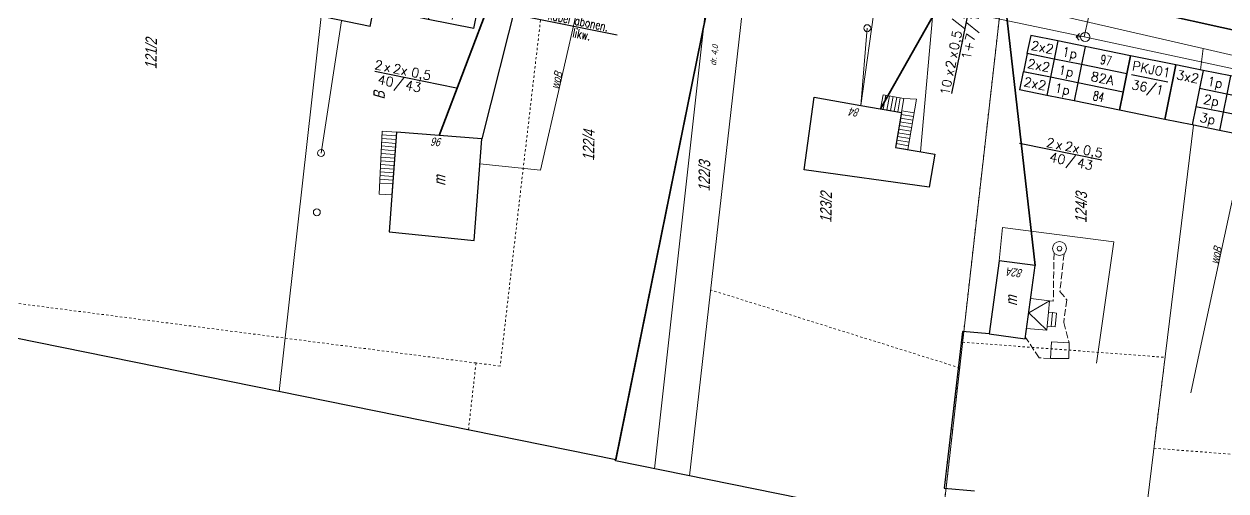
# Model space of a CAD drawing. Header units: millimetres. Extents: x 4848043 to 9699780, y 5827542 to 11659147.
# Drawn here: x 4849684.4 to 4849943.8, y 5829404.8 to 5829505.6 of the extents above; entities that cross this region are included whole.
import ezdxf
from ezdxf.enums import TextEntityAlignment as Align
from ezdxf.lldxf.tags import DXFTag

# ---------------------------------------------------------------- set-up
doc = ezdxf.new("R2010")
doc.units = ezdxf.units.MM
doc.header["$MEASUREMENT"] = 0
for name, pattern in [('0', [0]), ('BTO', [0]), ('GUZ', [1, 0.5, -0.5]), ('KOC', [2, 1.5, -0.5]), ('KOJ', [0]), ('SCH', [0]), ('UPW', [0])]:
    doc.linetypes.add(name, pattern=pattern)
doc.layers.get('0').update_dxf_attribs({"lineweight": 18})
for name, color, linetype, lineweight in [('EADTD_T_0', 7, '0', 18), ('EBTPO_L_6', 9, '0', 18), ('EBUOA_T_1', 251, '0', 25), ('EBUPP_L_3', 6, '0', 25), ('EDZPD_L_0', 251, '0', 18), ('EDZTD_T_0', 7, '0', 25), ('EUZOU_T_0', 251, '0', 18), ('EUZOU_T_2', 7, '0', 18), ('EUZPU_L_4', 251, 'GUZ', 18), ('SDRPK_L_0', 7, '0', 35), ('SDRPK_L_2', 251, 'KOC', 18), ('TES kable napow. proj.', 241, 'LIN_NAPOW_PROJ', 35), ('UKKPA_T_4', 251, '0', 18), ('UKKPOR_L_0', 36, '0', 18), ('UWWOO_T_0', 251, '0', 18), ('UWWPA_T_0', 251, '0', 18), ('UWWPO_L_0', 162, 'UPW', 18)]:
    doc.layers.add(name, color=color, linetype=linetype, lineweight=lineweight)
doc.layers.add('Kanaliza', color=36, linetype='DASHEDX2', lineweight=18, plot=False)
doc.layers.add('RYS layout', color=7, linetype='Continuous', lineweight=30, plot=False)
for name, color, linetype in [('SZOPO_L_0', 251, 'BGS'), ('TES kable napow. likw.', 9, 'LIN_NAPOW_LIKW'), ('TES opisy kabli abon.', 30, 'Continuous'), ('TES opisy kabli rozdz.', 30, 'Continuous'), ('TES rury', 6, 'Continuous'), ('TES słup. PD', 6, 'Continuous')]:
    doc.layers.add(name, color=color, linetype=linetype)
doc.styles.add('SIMPLEX', font='simplex.shx', dxfattribs={"width": 0.8, "height": 1.5})
doc.styles.add('Simplex2', font='simplex.shx', dxfattribs={"width": 0.7})
doc.styles.get("Standard").update_dxf_attribs({"font": 'txt', "width": 0.8, "oblique": 15})
doc.linetypes.add('BGS', pattern='A,2.5,[133,ltypeshp.shx,S=0.2,R=0,X=0,Y=0],2.5', length=5)
tags = doc.linetypes.add('DASHEDX2', pattern=[38.1, 25.4, -12.7]).pattern_tags.tags
tags[6:7] = [DXFTag(74, 4), DXFTag(75, 0), DXFTag(340, '0'), DXFTag(46, 1.0), DXFTag(50, 0.0), DXFTag(44, 0.0), DXFTag(45, 0.0)]
tags[4:5] = [DXFTag(74, 4), DXFTag(75, 0), DXFTag(340, '0'), DXFTag(46, 1.0), DXFTag(50, 0.0), DXFTag(44, 0.0), DXFTag(45, 0.0)]
doc.linetypes.add('LIN_NAPOW_LIKW', pattern='A,0.0001,[131,ltypeshp.shx,S=0.1,R=20,X=0.34023,Y=-0.12817],-0.1,[131,ltypeshp.shx,S=0.1,R=200,X=0.35977,Y=0.12817],-0.3,[135,l_napow.shx,S=0.1,R=0,X=-0.4,Y=0],-0.2,[135,l_napow.shx,S=0.1,R=180,X=0.2,Y=0],-0.2', length=0.8001)
doc.linetypes.add('LIN_NAPOW_PROJ', pattern='A,0.0001,-0.4,[136,l_napow.shx,S=0.1,R=0,X=-0.4,Y=0],-0.2,[137,l_napow.shx,S=0.1,R=0,X=-0.2,Y=0],-0.2', length=0.8001)

# ---------------------------------------------------------------- blocks, each defined once
blk = doc.blocks.new('UKK')
at = {"color": 0}
blk.add_circle((0, 0), 0.375, dxfattribs=at)
blk = doc.blocks.new('HYP')
at = {"color": 0}
for p, q in [((0, 1), (-0.35355, 0.64645)), ((0, 0.5), (0, 1)), ((0, 1), (0.35355, 0.64645))]:
    blk.add_line(p, q, dxfattribs=at)
blk.add_circle((0, 0), 0.5, dxfattribs=at)
blk = doc.blocks.new('STD')
at = {"color": 0}
for radius in [0.75, 0.25]:
    blk.add_circle((0, 0), radius, dxfattribs=at)
blk = doc.blocks.new('KB-IWP')
at = {"style": 'SIMPLEX'}
for p in [(-1.22, 0.25), (0.64, 0.25)]:
    blk.add_text('x', height=1, dxfattribs=at).set_placement(p, align=Align.RIGHT)
at = {"style": 'SIMPLEX', "flags": 1}
blk.add_attdef('TYP-KAB', text='', height=0.5, dxfattribs=at).set_placement((-6.02, 0.25), align=Align.RIGHT)
at = {"style": 'SIMPLEX'}
for tag, p in [('POJ-KAB', (-2.13, 0.25)), ('DL-KAB', (-0.62, -1.25))]:
    blk.add_attdef(tag, text='', height=1, dxfattribs=at).set_placement(p, align=Align.RIGHT)
for tag, p in [('KONS-KAB', (-0.52, 0.25)), ('SR-ZYL', (2.12, 0.25)), ('SEP', (-0.02, -1.25))]:
    blk.add_attdef(tag, text='', height=1, dxfattribs=at).set_placement(p, align=Align.CENTER)
at = {"style": 'SIMPLEX', "flags": 1}
blk.add_attdef('REJ-SZAF', (6.39, 0.25), '', height=0.5, dxfattribs=at)
at = {"style": 'SIMPLEX'}
blk.add_attdef('DL-MON', (0.7, -1.25), '', height=1, dxfattribs=at)
blk = doc.blocks.new('*U135')
for p, q in [((10, 0), (0, 0)), ((0, 0), (0, -4)), ((10, -4), (10, 0)), ((0, -4), (0, -8)), ((9, -4), (1, -4)), ((10, -8), (10, -4)), ((0, -8), (0, -12)), ((10, -12), (10, -8)), ((10, -12), (0, -12))]:
    blk.add_line(p, q)
at = {"style": 'SIMPLEX'}
for tag, p in [('SZAFA', (5, -2)), ('PUNKT', (5, -6))]:
    blk.add_attdef(tag, text='', height=2, dxfattribs=at).set_placement(p, align=Align.MIDDLE_CENTER)
blk = doc.blocks.new('*U136')
for p, q in [((6, 0), (0, 0)), ((0, 0), (0, -4)), ((6, 0), (6, -4)), ((12, 0), (6, 0)), ((22, 0), (12, 0)), ((12, 0), (12, -4)), ((22, -4), (22, 0)), ((6, -4), (0, -4)), ((12, -4), (6, -4)), ((22, -4), (12, -4))]:
    blk.add_line(p, q)
at = {"style": 'SIMPLEX'}
for s, p in [('2x2', (3, -2)), ('1p', (9, -2))]:
    blk.add_text(s, height=2, dxfattribs=at).set_placement(p, align=Align.MIDDLE_CENTER)
blk.add_attdef('PARA1', text='', height=2, dxfattribs=at).set_placement((17, -2), align=Align.MIDDLE_CENTER)
blk = doc.blocks.new('KB-RZP')
at = {"style": 'SIMPLEX'}
for s, p in [('/', (0.5, 0.39)), ('x', (-4.75, 0.25)), ('x', (-2.78, 0.25))]:
    blk.add_text(s, height=1, dxfattribs=at).set_placement(p)
at = {"style": 'SIMPLEX', "flags": 1}
blk.add_attdef('TYP-KAB', text='', height=0.5, dxfattribs=at).set_placement((-8.41, 0.25), align=Align.RIGHT)
at = {"style": 'SIMPLEX'}
for tag, p in [('POJ-KAB', (-5.16, 0.25)), ('DL-KAB', (0.19, -1.25))]:
    blk.add_attdef(tag, text='', height=1, dxfattribs=at).set_placement(p, align=Align.RIGHT)
for tag, p in [('KONS-KAB', (-3.5, 0.25)), ('SR-ZYL', (-0.85, 0.25)), ('SEP', (0.84, -1.25))]:
    blk.add_attdef(tag, text='', height=1, dxfattribs=at).set_placement(p, align=Align.CENTER)
for tag, p in [('NR-KAB', (1.5, 0.25)), ('DL-MON', (1.5, -1.25))]:
    blk.add_attdef(tag, p, '', height=1, dxfattribs=at)
at = {"style": 'SIMPLEX', "flags": 1}
blk.add_attdef('REJ-SZAF', (7.64, 0.25), '', height=0.5, dxfattribs=at)
blk = doc.blocks.new('*U125')
for p, q in [((6, 0), (0, 0)), ((0, 0), (0, -8)), ((6, 0), (6, -4)), ((12, 0), (6, 0)), ((22, 0), (12, 0)), ((12, 0), (12, -4)), ((22, -4), (22, 0)), ((6, -4), (6, -8)), ((12, -4), (6, -4)), ((22, -4), (12, -4)), ((12, -4), (12, -8)), ((22, -8), (22, -4)), ((0, -8), (0, -12)), ((6, -8), (6, -12)), ((12, -8), (6, -8)), ((22, -8), (12, -8)), ((12, -8), (12, -12)), ((22, -12), (22, -8)), ((6, -12), (0, -12)), ((12, -12), (6, -12)), ((22, -12), (12, -12))]:
    blk.add_line(p, q)
at = {"style": 'SIMPLEX'}
for s, p in [('3x2', (3, -2)), ('1p', (9, -2)), ('2p', (9, -6)), ('3p', (9, -10))]:
    blk.add_text(s, height=2, dxfattribs=at).set_placement(p, align=Align.MIDDLE_CENTER)
for tag, p in [('PARA1', (17, -2)), ('PARA2', (17, -6)), ('PARA3', (17, -10))]:
    blk.add_attdef(tag, text='', height=2, dxfattribs=at).set_placement(p, align=Align.MIDDLE_CENTER)

msp = doc.modelspace()

# ---------------------------------------------------------------- linework, layer by layer
at = {"layer": 'EBTPO_L_6', "linetype": 'SCH'}
for p, q in [((4849869.75, 5829490.31), (4849869.23, 5829487.26)), ((4849874.27, 5829489.47), (4849869.75, 5829490.31)), ((4849869.81, 5829487.17), (4849870.35, 5829490.2)), ((4849870.61, 5829487.01), (4849871.12, 5829490.06)), ((4849871.39, 5829486.88), (4849871.92, 5829489.91)), ((4849872.18, 5829486.74), (4849872.7, 5829489.75)), ((4849872.45, 5829478.96), (4849874.27, 5829489.47)), ((4849872.96, 5829486.61), (4849873.48, 5829489.62)), ((4849874.27, 5829489.47), (4849873.76, 5829486.48)), ((4849874.27, 5829489.47), (4849876.95, 5829489.36)), ((4849873.76, 5829486.48), (4849869.23, 5829487.26)), ((4849875.12, 5829478.49), (4849876.95, 5829489.36)), ((4849876.06, 5829484.01), (4849873.4, 5829484.48)), ((4849876.19, 5829484.79), (4849873.54, 5829485.26)), ((4849876.32, 5829485.59), (4849873.67, 5829486.06)), ((4849876.46, 5829486.39), (4849873.81, 5829486.83)), ((4849761.65, 5829482.46), (4849761.05, 5829468.88)), ((4849764.79, 5829482.22), (4849761.65, 5829482.46)), ((4849764.79, 5829482.22), (4849763.77, 5829468.7)), ((4849875.65, 5829481.64), (4849872.98, 5829482.11)), ((4849875.79, 5829482.44), (4849873.12, 5829482.91)), ((4849875.92, 5829483.22), (4849873.27, 5829483.68)), ((4849761.51, 5829479.26), (4849764.53, 5829479.02)), ((4849761.55, 5829480.06), (4849764.6, 5829479.82)), ((4849761.58, 5829480.86), (4849764.66, 5829480.62)), ((4849761.62, 5829481.66), (4849764.71, 5829481.42)), ((4849875.25, 5829479.29), (4849872.58, 5829479.76)), ((4849875.39, 5829480.07), (4849872.71, 5829480.53)), ((4849875.52, 5829480.86), (4849872.85, 5829481.33)), ((4849761.39, 5829476.86), (4849764.37, 5829476.63)), ((4849761.42, 5829477.66), (4849764.42, 5829477.43)), ((4849761.46, 5829478.46), (4849764.48, 5829478.22)), ((4849872.45, 5829478.96), (4849875.12, 5829478.49)), ((4849761.29, 5829474.46), (4849764.18, 5829474.25)), ((4849761.32, 5829475.26), (4849764.24, 5829475.03)), ((4849761.36, 5829476.06), (4849764.29, 5829475.83)), ((4849761.19, 5829472.06), (4849764, 5829471.85)), ((4849761.22, 5829472.86), (4849764.06, 5829472.65)), ((4849761.25, 5829473.66), (4849764.11, 5829473.45)), ((4849763.77, 5829468.7), (4849761.05, 5829468.88)), ((4849761.15, 5829471.26), (4849763.95, 5829471.05))]:
    msp.add_line(p, q, dxfattribs=at)
at = {"layer": 'EBTPO_L_6', "linetype": 'BTO'}
for p, q in [((4849901.21, 5829443.26), (4849905.68, 5829445.82)), ((4849901.63, 5829446.35), (4849905.68, 5829445.82)), ((4849905.13, 5829439.49), (4849901.21, 5829443.26)), ((4849906.06, 5829440.27), (4849906.31, 5829443.29)), ((4849906.92, 5829440.2), (4849907.17, 5829443.21)), ((4849905.13, 5829439.49), (4849900.75, 5829439.87)), ((4849905.88, 5829433.41), (4849906.1, 5829437.01)), ((4849906.1, 5829437.01), (4849909.92, 5829436.76)), ((4849909.92, 5829436.76), (4849909.84, 5829433.36)), ((4849909.84, 5829433.36), (4849905.88, 5829433.41))]:
    msp.add_line(p, q, dxfattribs=at)
at = {"layer": 'EBTPO_L_6', "linetype": '0'}
for p, q in [((4849905.68, 5829445.82), (4849905.48, 5829443.36)), ((4849905.2, 5829440.35), (4849905.48, 5829443.36)), ((4849905.48, 5829443.36), (4849906.31, 5829443.29)), ((4849907.17, 5829443.21), (4849906.31, 5829443.29)), ((4849905.13, 5829439.49), (4849905.2, 5829440.35)), ((4849905.2, 5829440.35), (4849906.06, 5829440.27)), ((4849906.92, 5829440.2), (4849906.06, 5829440.27))]:
    msp.add_line(p, q, dxfattribs=at)
at = {"layer": 'EBUPP_L_3', "linetype": '0'}
for p, q in [((4849852.74, 5829474.07), (4849854.9, 5829489.77)), ((4849854.9, 5829489.77), (4849864.95, 5829488.01)), ((4849864.95, 5829488.01), (4849873.76, 5829486.48)), ((4849873.76, 5829486.48), (4849872.45, 5829478.96)), ((4849764.79, 5829482.22), (4849763.16, 5829460.71)), ((4849783.15, 5829480.83), (4849764.79, 5829482.22)), ((4849781.49, 5829458.88), (4849783.15, 5829480.83)), ((4849872.45, 5829478.96), (4849880.94, 5829477.47)), ((4849880.94, 5829477.47), (4849879.69, 5829470.37)), ((4849879.69, 5829470.37), (4849852.74, 5829474.07)), ((4849763.16, 5829460.71), (4849781.49, 5829458.88)), ((4849894.79, 5829454.49), (4849892.67, 5829438.71)), ((4849902.6, 5829453.44), (4849894.79, 5829454.49)), ((4849900.45, 5829437.65), (4849902.6, 5829453.44)), ((4849892.67, 5829438.71), (4849900.45, 5829437.65))]:
    msp.add_line(p, q, dxfattribs=at)
at = {"layer": 'EDZPD_L_0', "linetype": '0'}
for p, q in [((4849833.21, 5829524.39), (4849820.44, 5829409.61)), ((4849827.96, 5829408.08), (4849841, 5829522.59)), ((4849882.41, 5829397.04), (4849895.23, 5829510.26)), ((4849895.23, 5829510.26), (4849938.82, 5829500.32)), ((4849748.52, 5829507.16), (4849739.47, 5829426.28)), ((4849938.82, 5829500.32), (4849938.25, 5829495.68)), ((4849941.63, 5829499.61), (4849938.82, 5829500.32)), ((4849986.27, 5829489.51), (4849941.63, 5829499.61)), ((4849936.78, 5829483.73), (4849925.04, 5829388.39))]:
    msp.add_line(p, q, dxfattribs=at)
at = {"layer": 'EUZPU_L_4', "linetype": 'GUZ'}
for p, q in [((4849798.84, 5829532.22), (4849787.13, 5829431.75)), ((4849895.23, 5829510.26), (4849886.92, 5829436.91)), ((4849781.92, 5829432.43), (4849661.92, 5829448.01)), ((4849886.3, 5829431.38), (4849832.51, 5829448.21)), ((4849886.92, 5829436.91), (4849930.63, 5829433.65)), ((4849781.92, 5829432.43), (4849780.28, 5829418)), ((4849787.13, 5829431.75), (4849781.92, 5829432.43)), ((4849930.63, 5829433.65), (4849928.2, 5829414.03)), ((4849882.41, 5829397.04), (4849886.3, 5829431.38)), ((4849928.2, 5829414.03), (4849977.18, 5829410.26))]:
    msp.add_line(p, q, dxfattribs=at)
at = {"layer": 'Kanaliza', "ltscale": 0.1}
msp.add_line((4849877.86, 5829478.01), (4849881.96, 5829524.07), dxfattribs=at)
at = {"layer": 'RYS layout'}
for points in [[(4849812.06, 5829411.56), (4849214.23, 5829532.82), (4849270.89, 5829812.13), (4849868.72, 5829690.87)], [(4850409.84, 5829290.05), (4849812.01, 5829411.31), (4849868.67, 5829690.63), (4850466.49, 5829569.37)]]:
    msp.add_lwpolyline(points, close=True, dxfattribs=at)
at = {"layer": 'SDRPK_L_0', "linetype": 'KOJ'}
msp.add_line((4849981.85, 5829496.23), (4849922.99, 5829509.18), dxfattribs=at)
at = {"layer": 'SDRPK_L_2', "linetype": 'BTO'}
for p, q in [((4849894.79, 5829454.49), (4849895.54, 5829461.66)), ((4849895.54, 5829461.66), (4849919.57, 5829458.57)), ((4849919.57, 5829458.57), (4849915.8, 5829432.38))]:
    msp.add_line(p, q, dxfattribs=at)
at = {"layer": 'SDRPK_L_2', "linetype": 'KOC'}
for p, q in [((4849906.66, 5829456.16), (4849906.5, 5829445.96)), ((4849908.82, 5829456), (4849907.94, 5829447.84)), ((4849906.5, 5829445.8), (4849905.68, 5829445.82)), ((4849906.5, 5829445.8), (4849906.5, 5829445.96)), ((4849907.94, 5829447.84), (4849909.4, 5829446.05)), ((4849909.4, 5829446.05), (4849908.76, 5829441.18)), ((4849908.76, 5829441.18), (4849909.92, 5829436.76)), ((4849903.42, 5829433.56), (4849900.5, 5829437.95)), ((4849905.88, 5829433.41), (4849903.42, 5829433.56))]:
    msp.add_line(p, q, dxfattribs=at)
at = {"layer": 'SZOPO_L_0', "linetype": 'BGS'}
for p, q in [((4849886.88, 5829439.23), (4849882.92, 5829405.44)), ((4849892.67, 5829438.71), (4849886.88, 5829439.23)), ((4849882.92, 5829405.44), (4849889.53, 5829404.84))]:
    msp.add_line(p, q, dxfattribs=at)
at = {"layer": 'TES kable napow. likw.', "ltscale": 5}
msp.add_line((4849801.87, 5829554.91), (4849783.15, 5829480.83), dxfattribs=at)
at = {"layer": 'TES kable napow. proj.', "ltscale": 5}
for p, q in [((4849801.62, 5829554.26), (4849773.97, 5829481.53)), ((4849893.43, 5829530.1), (4849869.23, 5829487.26)), ((4849893.85, 5829530.01), (4849902.6, 5829453.44))]:
    msp.add_line(p, q, dxfattribs=at)
at = {"layer": 'TES opisy kabli rozdz.'}
for p, q in [((4849884.62, 5829490.61), (4849890.39, 5829519.08)), ((4849777.73, 5829491.75), (4849760.05, 5829495.33)), ((4849916.97, 5829476.16), (4849899.2, 5829479.76))]:
    msp.add_line(p, q, dxfattribs=at)
at = {"layer": 'TES rury', "linetype": 'Continuous'}
msp.add_line((4849812.38, 5829503.13), (4849790.77, 5829507.51), dxfattribs=at)
at = {"layer": 'UKKPOR_L_0', "linetype": '0'}
for p, q in [((4849752.86, 5829506.28), (4849748.48, 5829477.73)), ((4849866.34, 5829504.67), (4849864.95, 5829488.01))]:
    msp.add_line(p, q, dxfattribs=at)
at = {"layer": 'UWWPO_L_0', "linetype": 'UPW'}
for p, q in [((4849913.14, 5829502.84), (4849926.75, 5829561.78)), ((4849807.46, 5829525.14), (4849795.85, 5829474)), ((4849868.34, 5829512.24), (4849864.95, 5829488.01)), ((4849913.14, 5829502.84), (4849868.34, 5829512.24)), ((4849913.14, 5829502.84), (4849951, 5829494.68)), ((4849948.14, 5829481.43), (4849938.22, 5829435.46)), ((4849795.85, 5829474), (4849782.73, 5829475.4)), ((4849938.22, 5829435.46), (4849936.19, 5829426.01))]:
    msp.add_line(p, q, dxfattribs=at)

# ---------------------------------------------------------------- block references
at = {"layer": 'TES opisy kabli abon.', "linetype": 'Continuous', "xscale": 1.999999999546577, "yscale": 1.999999999546577, "zscale": 1.999999999546577, "rotation": 348.5338841265313}
for p in [(4849765.63, 5829494.2), (4849910.61, 5829477.45)]:
    msp.add_blockref('KB-IWP', p, dxfattribs=at).add_auto_attribs({'POJ-KAB': '2', 'KONS-KAB': '2', 'DL-KAB': '40', 'DL-MON': '43', 'SR-ZYL': '0,5', 'SEP': '/'})
at = {"layer": 'TES opisy kabli rozdz.', "xscale": 1.999999999883584, "yscale": 1.999999999883584, "zscale": 1.999999999883584, "rotation": 78.53388412829946}
msp.add_blockref('KB-RZP', (4849887.22, 5829503.43), dxfattribs=at).add_auto_attribs({'POJ-KAB': '10', 'KONS-KAB': '2', 'SR-ZYL': '0,5', 'NR-KAB': 'R36/1', 'DL-KAB': '1+7', 'DL-MON': '10', 'SEP': '/'})
at = {"layer": 'TES słup. PD'}
ref = msp.add_blockref('*U135', (4849751.64, 5829518.78), dxfattribs=dict(at, rotation=348.5338841264513))
ref.add_attrib('SZAFA', 'PKJ01', dxfattribs={"layer": '0', "height": 2, "rotation": 348.5339, "style": 'SIMPLEX'}).set_placement((4849756.14, 5829515.82), align=Align.MIDDLE_CENTER)
ref.add_attrib('PUNKT', '36,36/1', dxfattribs={"layer": '0', "height": 2, "rotation": 348.5339, "style": 'SIMPLEX', "width": 0.75}).set_placement((4849755.35, 5829511.9), align=Align.MIDDLE_CENTER)
ref = msp.add_blockref('*U136', (4849760.65, 5829512.87), dxfattribs=dict(at, rotation=348.5338841264513))
ref.add_attrib('PARA1', '1', dxfattribs={"layer": '0', "height": 2, "rotation": 348.5339, "style": 'SIMPLEX', "width": 0.7}).set_placement((4849776.91, 5829507.53), align=Align.MIDDLE_CENTER)
ref = msp.add_blockref('*U136', (4849901.62, 5829503.11), dxfattribs=dict(at, rotation=348.5338841264513))
ref.add_attrib('PARA1', '97', dxfattribs={"layer": '0', "height": 2, "rotation": 348.5339, "style": 'SIMPLEX', "width": 0.7}).set_placement((4849917.88, 5829497.77), align=Align.MIDDLE_CENTER)
for name, p, rotation, values in [('*U136', (4849900.83, 5829499.19), 348.5338841264513, {'PARA1': '82A'}), ('*U135', (4849923.18, 5829498.74), 348.5338841264513, {'SZAFA': 'PKJ01', 'PUNKT': '36/1'}), ('*U125', (4849932.98, 5829496.75), 348.5338841264511, {'PARA2': 'rez.', 'PARA3': 'rez'})]:
    msp.add_blockref(name, p, dxfattribs=dict(at, rotation=rotation)).add_auto_attribs(values)
ref = msp.add_blockref('*U136', (4849900.03, 5829495.27), dxfattribs=dict(at, rotation=348.5338841264513))
ref.add_attrib('PARA1', '84', dxfattribs={"layer": '0', "height": 2, "rotation": 348.5339, "style": 'SIMPLEX', "width": 0.7}).set_placement((4849916.29, 5829489.93), align=Align.MIDDLE_CENTER)
at = {"layer": 'UKKPA_T_4', "xscale": 2, "yscale": 2, "zscale": 2, "rotation": 88.97723720235952}
for p in [(4849866.34, 5829504.67), (4849748.48, 5829477.73), (4849747.56, 5829464.96)]:
    msp.add_blockref('UKK', p, dxfattribs=at)
at = {"layer": 'UWWPA_T_0', "xscale": 2, "yscale": 2, "zscale": 2, "rotation": 88.97723720235952}
for name, p in [('HYP', (4849913.4, 5829502.77)), ('STD', (4849907.84, 5829457.12))]:
    msp.add_blockref(name, p, dxfattribs=at)

# ---------------------------------------------------------------- texts
at = {"layer": 'EADTD_T_0', "char_height": 1.8, "attachment_point": 8, "line_spacing_factor": 0.82}
for s, insert, rotation in [('84', (4849863.78, 5829487.45), 172.3007), ('96', (4849773.63, 5829481.04), 175.6858), ('82A', (4849898.34, 5829452.85), 172.3007)]:
    msp.add_mtext(s, dxfattribs=dict(at, insert=insert, rotation=rotation))
at = {"layer": 'EBUOA_T_1', "char_height": 2.48, "attachment_point": 9, "rotation": 88.9772, "line_spacing_factor": 0.82}
for insert in [(4849775.3, 5829472.87), (4849898.7, 5829446.94)]:
    msp.add_mtext('m', dxfattribs=dict(at, insert=insert))
at = {"layer": 'EDZTD_T_0', "char_height": 2.48, "attachment_point": 5, "rotation": 88.9772, "line_spacing_factor": 0.82}
for s, insert in [('121/2', (4849711.8, 5829499.15)), ('122/4', (4849806.24, 5829479.36)), ('122/3', (4849831.19, 5829472.75)), ('123/2', (4849857.45, 5829465.98)), ('124/3', (4849912.51, 5829465.95))]:
    msp.add_mtext(s, dxfattribs=dict(at, insert=insert))
at = {"layer": 'EUZOU_T_0', "insert": (4849760.99, 5829490.19), "char_height": 2.5, "attachment_point": 5, "rotation": 88.9772, "line_spacing_factor": 0.82}
msp.add_mtext('B', dxfattribs=at)
at = {"layer": 'EUZOU_T_2', "insert": (4849834.19, 5829498.74), "char_height": 1.3, "attachment_point": 8, "rotation": 83.6508, "line_spacing_factor": 0.82}
msp.add_mtext('dr. 4,0', dxfattribs=at)
at = {"layer": 'TES rury', "linetype": 'Continuous', "style": 'Simplex2', "width": 0.7}
for s, p in [('kabel abonen.', (4849797.35, 5829506.59)), ('likw.', (4849802.63, 5829502.76))]:
    msp.add_text(s, height=2, rotation=348.5339, dxfattribs=at).set_placement(p)
at = {"layer": 'UWWOO_T_0', "char_height": 1.8, "attachment_point": 8, "line_spacing_factor": 0.82}
for insert, rotation in [((4849800.21, 5829493.19), 77.1979), ((4849942.54, 5829455.44), 77.8331)]:
    msp.add_mtext('woB', dxfattribs=dict(at, insert=insert, rotation=rotation))

doc.saveas('drawing.dxf')
